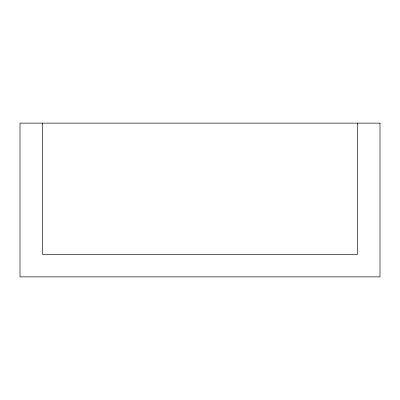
<?xml version="1.0" encoding="UTF-8"?>
<svg xmlns="http://www.w3.org/2000/svg" width="400" height="400" viewBox="0 0 400 400"><rect width="100%" height="100%" fill="white"/><g stroke="black" fill="none" stroke-linecap="round" stroke-linejoin="round"><path stroke-width="0.6" d="M357.5 123.125L357.5 254.375L42.5 254.375L42.5 123.125M380 123.125L20 123.125L20 276.875L380 276.875L380 123.125"/></g></svg>
